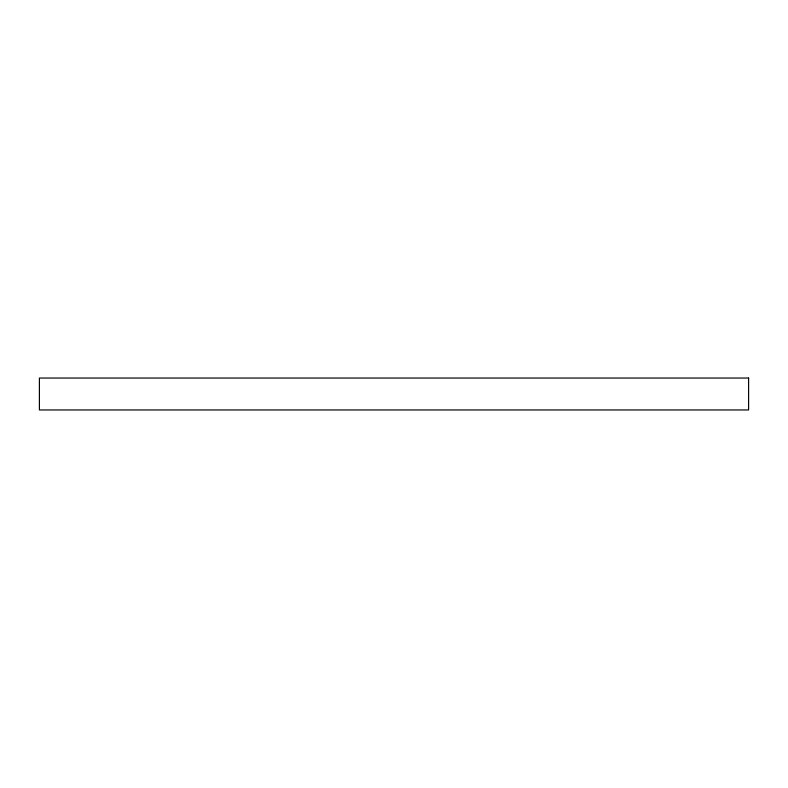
<?xml version="1.0" encoding="UTF-8"?>
<svg xmlns="http://www.w3.org/2000/svg" width="788" height="788" viewBox="0 0 788 788"><rect width="100%" height="100%" fill="white"/><g stroke="black" fill="none" stroke-linecap="round" stroke-linejoin="round"><path stroke-width="1.18" d="M748.6 378.043L39.4 378.043L39.4 409.957L748.6 409.957L748.6 378.043"/></g></svg>
